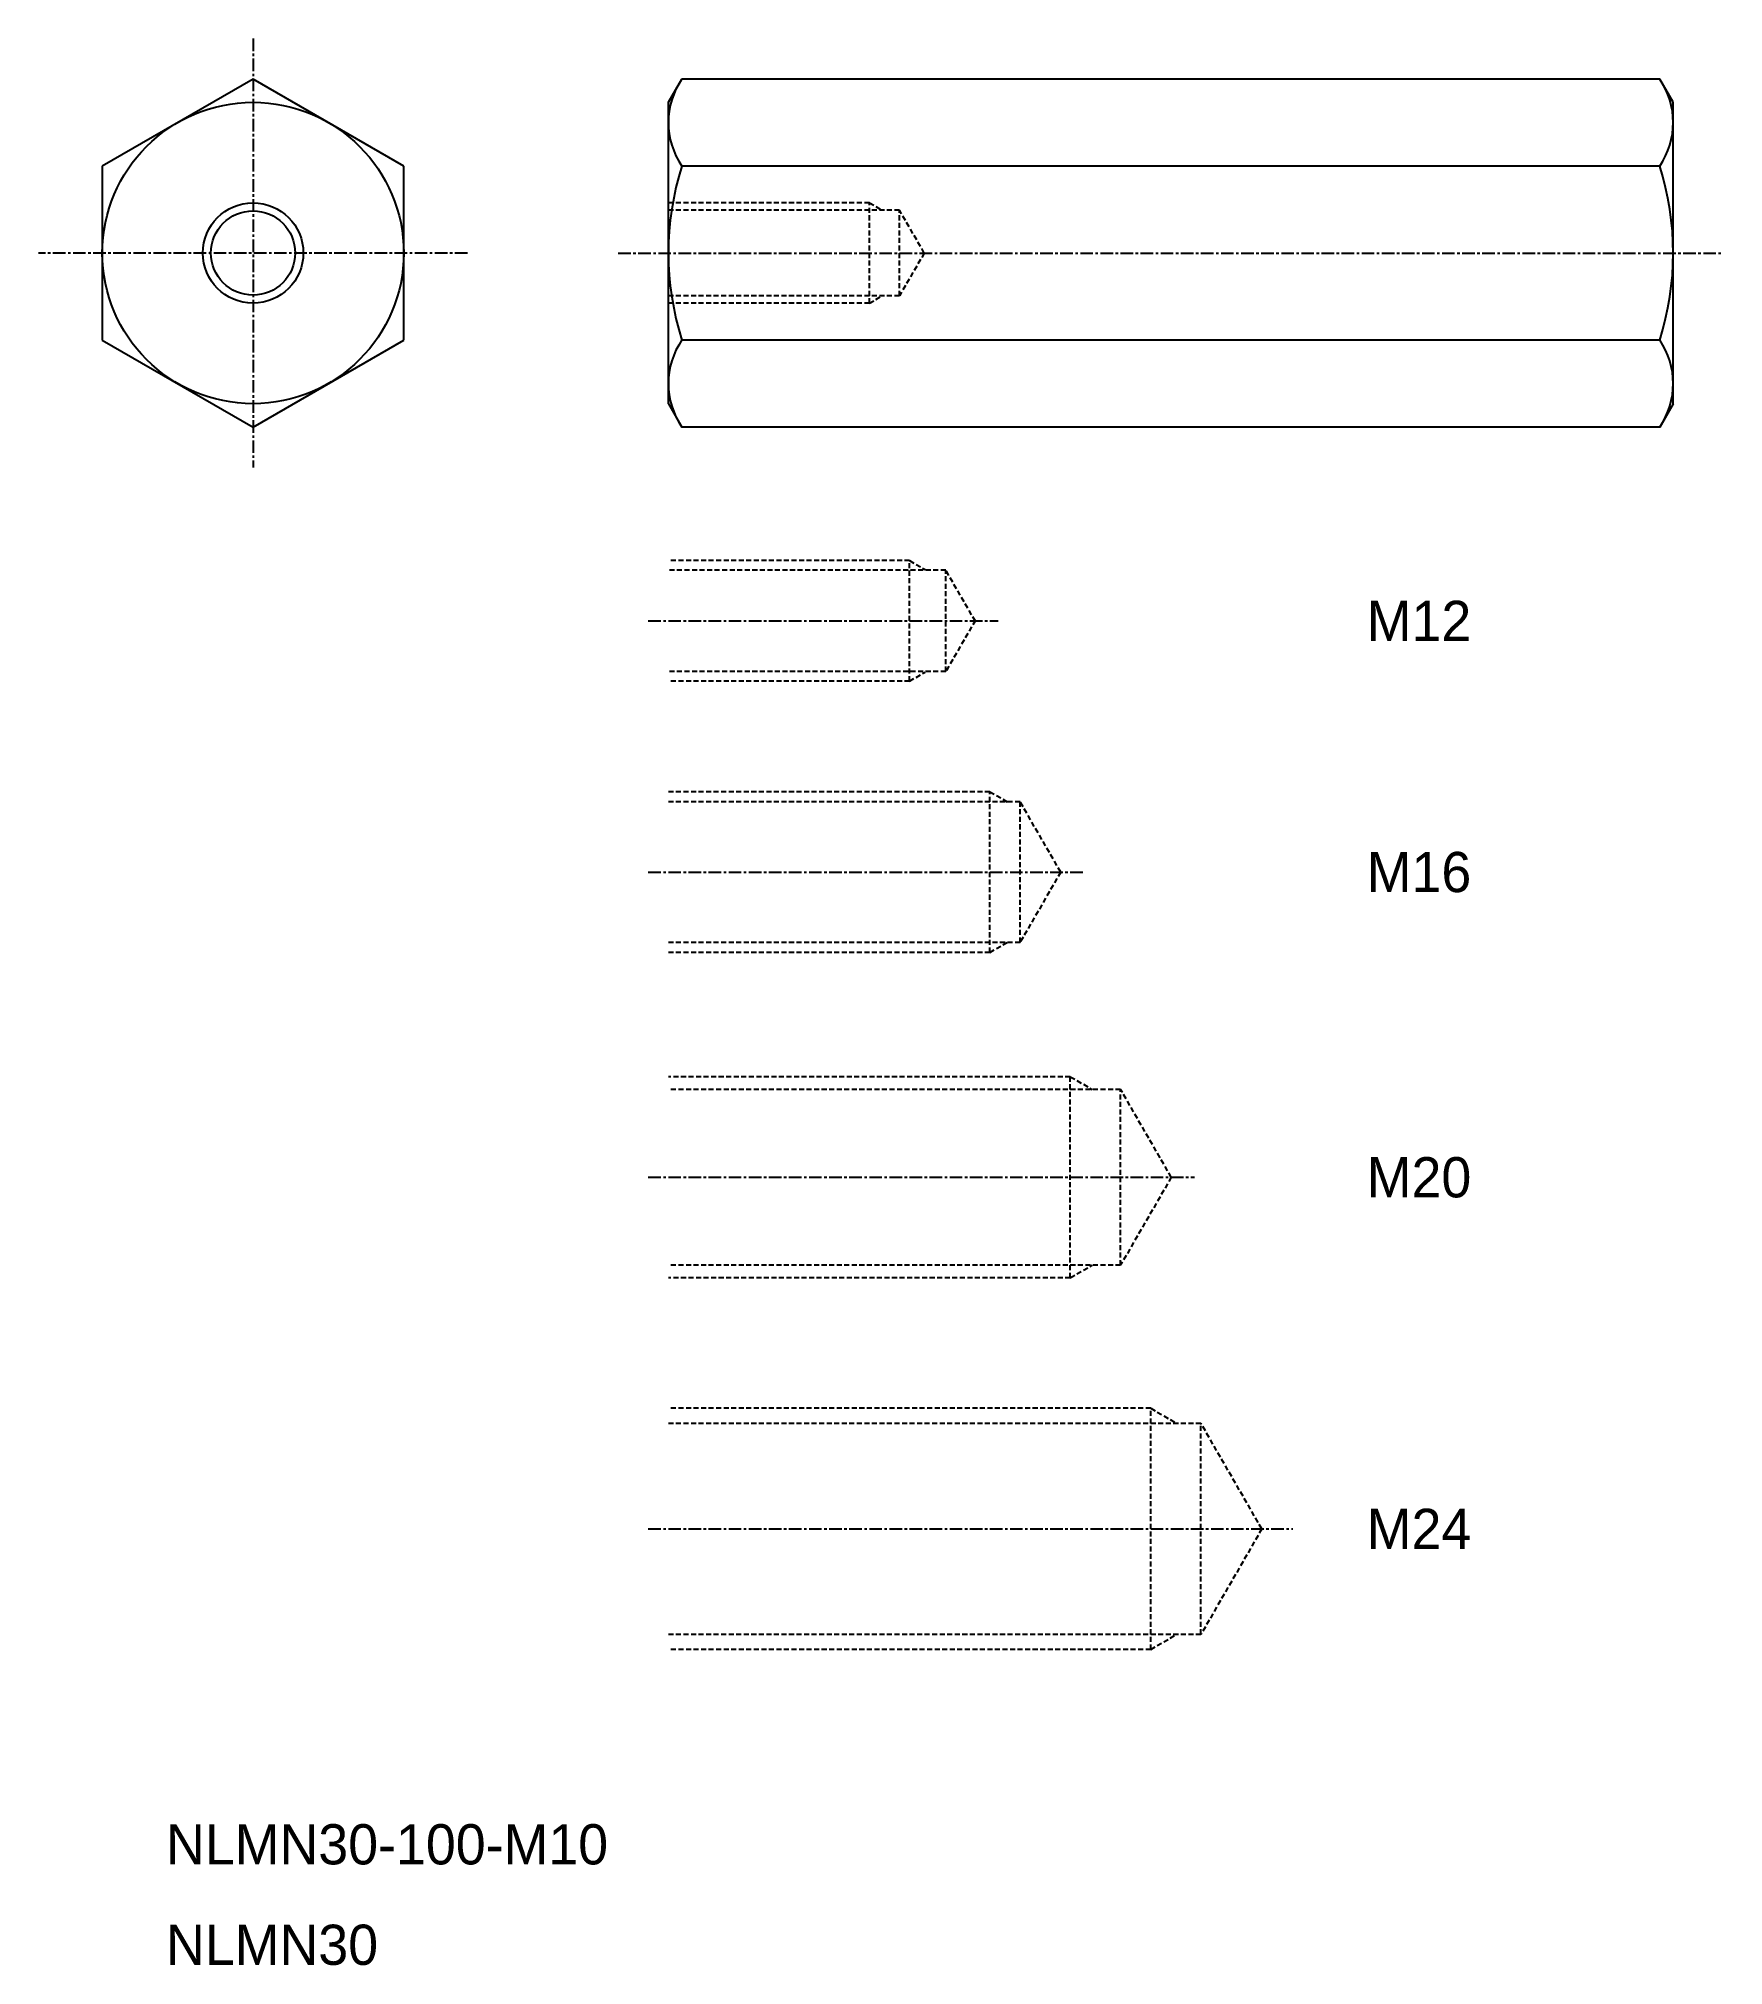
# Model space of a CAD drawing. Extents: x 185 to 352, y -861 to -669.
import ezdxf
from ezdxf.enums import TextEntityAlignment as Align

# ---------------------------------------------------------------- set-up
doc = ezdxf.new("R2010")
doc.units = 0
doc.linetypes.add('CENTER', pattern=[2, 1.25, -0.25, 0.25, -0.25])
doc.linetypes.add('DASHED', pattern=[0.75, 0.5, -0.25])
doc.layers.get('0').update_dxf_attribs({"linetype": 'CONTINUOUS'})
doc.layers.add('CENTER', color=1, linetype='CENTER')

msp = doc.modelspace()

# ---------------------------------------------------------------- linework, layer by layer
at = {"color": 7, "linetype": 'CONTINUOUS'}
for p, q in [((205.94, -673.15), (190.94, -681.81)), ((220.94, -681.81), (205.94, -673.15)), ((247.28, -675.47), (248.62, -673.15)), ((345.94, -673.15), (248.62, -673.15)), ((347.28, -675.47), (345.94, -673.15)), ((247.28, -705.47), (247.28, -675.47)), ((347.28, -705.47), (347.28, -675.47)), ((347.28, -700.47), (347.28, -680.47)), ((190.94, -681.81), (190.94, -699.13)), ((220.94, -699.13), (220.94, -681.81)), ((247.28, -699.07), (247.28, -681.87)), ((345.94, -681.81), (248.62, -681.81)), ((190.94, -699.13), (205.94, -707.79)), ((205.94, -707.79), (220.94, -699.13)), ((345.94, -699.13), (248.62, -699.13)), ((247.28, -705.47), (248.62, -707.79)), ((347.28, -705.47), (345.94, -707.79)), ((345.94, -707.79), (248.62, -707.79)), ((273.78, -827.97), (273.78, -827.97)), ((287.03, -827.97), (287.03, -827.97))]:
    msp.add_line(p, q, dxfattribs=at)
at = {"color": 3, "linetype": 'DASHED'}
for p, q in [((267.28, -685.47), (247.28, -685.47)), ((270.28, -686.22), (247.28, -686.22)), ((267.28, -695.47), (267.28, -685.47)), ((267.28, -685.47), (268.58, -686.22)), ((270.28, -694.72), (270.28, -686.22)), ((272.74, -690.47), (270.28, -686.22)), ((272.74, -690.47), (270.28, -694.72)), ((270.28, -694.72), (247.28, -694.72)), ((267.28, -695.47), (247.28, -695.47)), ((267.28, -695.47), (268.58, -694.72)), ((271.28, -721.09), (247.28, -721.09)), ((271.28, -721.09), (272.84, -721.99)), ((271.28, -733.09), (271.28, -721.09)), ((274.88, -722.03), (247.28, -722.03)), ((277.83, -727.13), (274.88, -722.03)), ((274.88, -732.14), (274.88, -722.03)), ((277.83, -727.04), (274.88, -732.14)), ((274.88, -732.14), (247.28, -732.14)), ((271.28, -733.09), (272.84, -732.19)), ((271.28, -733.09), (247.28, -733.09)), ((279.28, -744.09), (247.28, -744.09)), ((279.28, -760.09), (279.28, -744.09)), ((279.28, -744.09), (281.01, -745.09)), ((282.28, -745.09), (247.28, -745.09)), ((286.32, -752.09), (282.28, -745.09)), ((282.28, -759.09), (282.28, -745.09)), ((286.32, -752.09), (282.28, -759.09)), ((282.28, -759.09), (247.28, -759.09)), ((279.28, -760.09), (281.01, -759.09)), ((279.28, -760.09), (247.28, -760.09)), ((287.28, -772.47), (247.28, -772.47)), ((287.28, -772.47), (289.45, -773.72)), ((287.28, -792.47), (287.28, -772.47)), ((292.28, -773.72), (247.28, -773.72)), ((292.28, -791.22), (292.28, -773.72)), ((297.33, -782.47), (292.28, -773.72)), ((297.33, -782.47), (292.28, -791.22)), ((292.28, -791.22), (247.28, -791.22)), ((287.28, -792.47), (289.45, -791.22)), ((287.28, -792.47), (247.28, -792.47)), ((295.28, -805.47), (247.28, -805.47)), ((295.28, -805.47), (297.88, -806.97)), ((295.28, -829.47), (295.28, -805.47)), ((300.28, -806.97), (247.28, -806.97)), ((306.34, -817.47), (300.28, -806.97)), ((300.28, -827.97), (300.28, -806.97)), ((306.34, -817.47), (300.28, -827.97)), ((300.28, -827.97), (247.28, -827.97)), ((295.28, -829.47), (297.88, -827.97)), ((295.28, -829.47), (247.28, -829.47))]:
    msp.add_line(p, q, dxfattribs=at)
at = {"color": 7, "linetype": 'CONTINUOUS'}
for radius in [15, 4.19]:
    msp.add_circle((205.94, -690.47), radius, dxfattribs=at)
at = {"color": 3, "linetype": 'CONTINUOUS'}
msp.add_circle((205.94, -690.47), 5, dxfattribs=at)
at = {"color": 7, "linetype": 'CONTINUOUS'}
for centre, radius, start, end in [((254.95, -677.48), 7.67, 145.6158, 214.3842), ((339.61, -677.48), 7.67, 325.6158, 34.3842), ((275.94, -690.47), 28.66, 162.412, 197.588), ((318.62, -690.47), 28.66, 342.412, 17.588), ((254.95, -703.46), 7.67, 145.6158, 214.3842), ((339.61, -703.46), 7.67, 325.6158, 34.3842)]:
    msp.add_arc(centre, radius, start, end, dxfattribs=at)
at = {"layer": 'CENTER', "color": 1, "linetype": 'CENTER'}
for p, q in [((205.94, -669.12), (205.94, -711.81)), ((227.28, -690.47), (184.59, -690.47)), ((242.28, -690.47), (352.28, -690.47)), ((245.28, -727.09), (280.11, -727.09)), ((245.28, -752.09), (288.63, -752.09)), ((245.28, -782.47), (299.64, -782.47)), ((245.28, -817.47), (309.44, -817.47))]:
    msp.add_line(p, q, dxfattribs=at)

# ---------------------------------------------------------------- texts
at = {"color": 7, "linetype": 'CONTINUOUS'}
for s, p in [('M12', (316.78, -727.09)), ('M16', (316.78, -752.09)), ('M20', (316.78, -782.47)), ('M24', (316.78, -817.47))]:
    msp.add_text(s, height=4, dxfattribs=at).set_placement(p, align=Align.MIDDLE_LEFT)
for s, p in [('NLMN30-100-M10', (197.28, -850.87)), ('NLMN30', (197.28, -860.87))]:
    msp.add_text(s, height=4, dxfattribs=at).set_placement(p)

doc.saveas('drawing.dxf')
